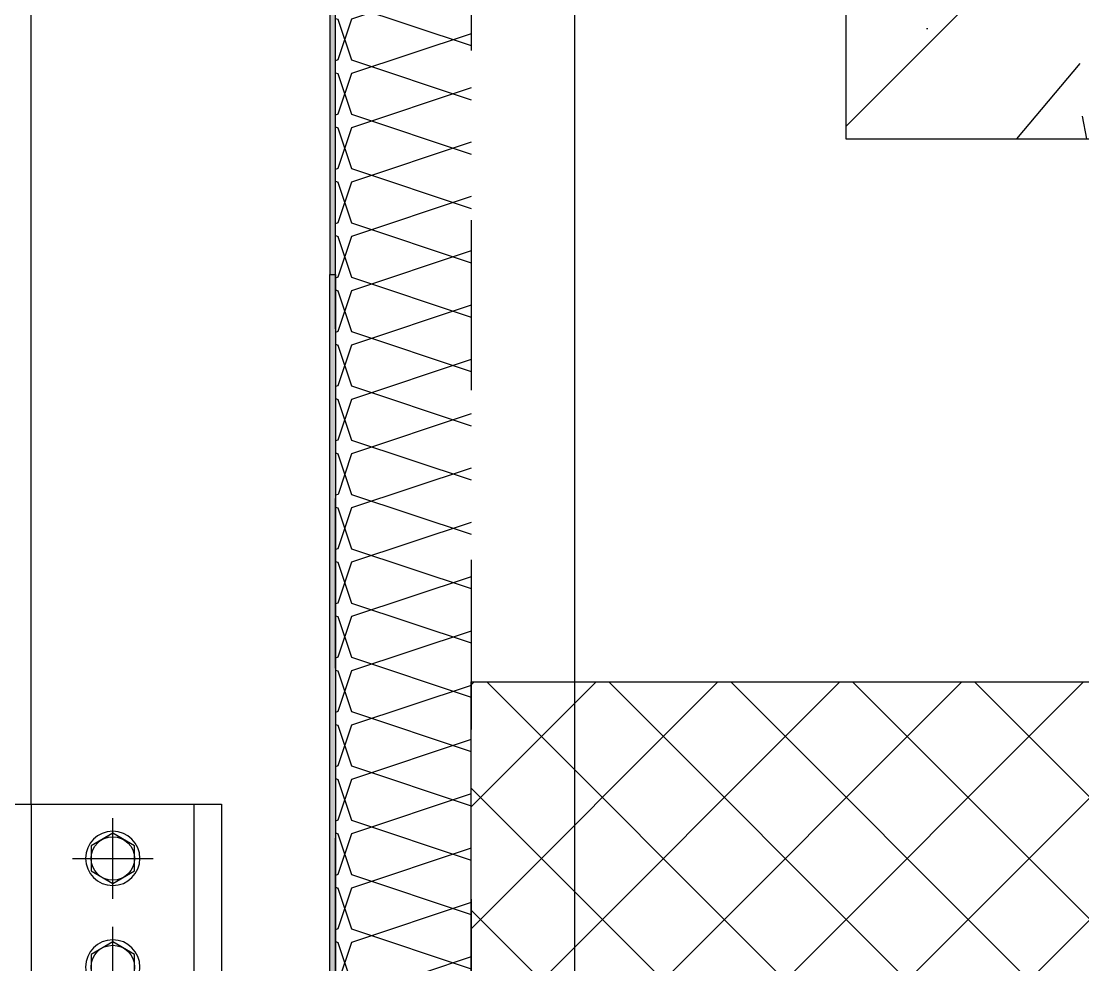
# Model space of a CAD drawing. Header units: millimetres. Extents: x 12351878 to 12381578, y 696206 to 738256.
# Drawn here: x 12375880.8 to 12376271.8, y 723879.3 to 724226.8 of the extents above; entities that cross this region are included whole.
import ezdxf

# ---------------------------------------------------------------- set-up
doc = ezdxf.new("R2010")
doc.units = ezdxf.units.MM
doc.header["$LTSCALE"] = 1000
for name, pattern in [('CENTER', [50.800000000000004, 31.75, -6.35, 6.35, -6.35]), ('CENTER2', [28.575000000000003, 19.05, -3.175, 3.175, -3.175]), ('HIDDEN', [0.125, 0.0625, -0.0625])]:
    doc.linetypes.add(name, pattern=pattern)
for name, color, linetype in [('A-WALL', 5, 'Continuous'), ('A-WALL-PATT', 8, 'Continuous'), ('ALUM', 1, 'Continuous'), ('ELASTOMER', 6, 'Continuous'), ('ELASTOMER-V', 241, 'Continuous'), ('EXTRUSION-V', 141, 'Continuous'), ('EXTRUSION2', 133, 'Continuous'), ('FASTENER', 191, 'Continuous'), ('GRID', 8, 'CENTER'), ('INSUL', 8, 'HIDDEN'), ('SILICONE', 8, 'Continuous'), ('SYMBOL', 7, 'Continuous'), ('铝板断面填充', 14, 'Continuous')]:
    doc.layers.add(name, color=color, linetype=linetype)

# ---------------------------------------------------------------- blocks, each defined once
blk = doc.blocks.new('*U133')
at = {"linetype": 'CENTER2', "ltscale": 0.5}
blk.add_line((0, 5.682552812322683), (0, -13.72271173098998), dxfattribs=at)
at = {"color": 0, "linetype": 'ByBlock'}
blk.add_lwpolyline([(-0.6749999999992724, 2.506874680595502), (-1.174999999999272, 3.599999999998545), (-2.999999999998181, 3.600000000002183, 0.4142135623730951), (-5.399999999999636, 1.200000000000728), (-5.399999999999636, 0), (5.399999999999636, 0), (5.400000000001455, 1.19999999999709, 0.4142135623730951), (3.000000000001819, 3.599999999998545), (1.174999999999272, 3.599999999998545), (0.6749999999992724, 2.506874680595502)], format="xyb", close=True, dxfattribs=at)
blk = doc.blocks.new('*U81')
at = {"layer": 'ELASTOMER-V', "linetype": 'ByBlock'}
h = blk.add_hatch(dxfattribs=at)
h.set_pattern_fill('HONEY', color=256, scale=10, angle=90.00000000002557, style=0)
h.set_pattern_definition([(90, (777.9763210752899, -18948.4054980909), (-1.082531754731385, 1.874999999999516), [1.25, -2.5]), (210.0000000000255, (777.9763210752899, -18948.4054980909), (-1.082531754729711, -1.875000000000482), [1.249999999999997, -2.499999999999994]), (150.0000000000255, (777.9763210752899, -18948.4054980909), (-2.165063509461096, -9.662e-13), [-2.5, 1.25])])
edge = h.paths.add_edge_path()
edge.add_arc((6.00000064651249, 11.73395076351153), 5.999999344334356, 0, 360)
at = {"layer": 'SILICONE'}
h = blk.add_hatch(dxfattribs=at)
h.set_pattern_fill('AR-SAND', color=256, angle=90.00000000002557, style=0)
h.set_pattern_definition([(127.5000000000256, (777.9763210752899, -18948.4054980909), (-1.92682376901313, -0.0629933581104684), [0, -1.52, 0, -1.7, 0, -1.625]), (97.50000000002554, (777.9763210752899, -18948.4054980909), (-2.82214606523053, 1.769776705266466), [0, -0.82, 0, -1.369999999999999, 0, -0.525]), (57.50000000002556, (777.9763210752899, -18949.63549809088), (-0.0056590535383553, 3.114141861751492), [0, -0.4999999999999977, 0, -1.79999999999999, 0, -2.34999999999998]), (47.50000000002557, (777.9763210752899, -18949.63549809088), (-0.8776755649355914, 3.006126604571902), [0, -0.25, 0, -1.179999999999999, 0, -1.35])])
edge = h.paths.add_edge_path()
edge.add_line((-1.223408617079258e-06, 11.73395025841455), (0, 0))
edge.add_arc((5.999999995414328, -13.71720165333131), 14.97202795693112, 66.37509497301721, 113.62490502698279, ccw=False)
edge.add_line((11.99999999082866, 0), (11.9999999908614, 11.73395126860851))
edge.add_arc((6.000000646510671, 11.73395076350608), 5.999999344350748, -179.99999517673064, 4.8233733878078056e-06, ccw=False)
at = {"layer": '铝板断面填充', "linetype": 'ByBlock'}
h = blk.add_hatch(color=256, dxfattribs=at)
h.dxf.hatch_style = 1
h.paths.add_polyline_path([(395.0000030367768, 1.999999999867278), (369.1821183349924, 1.999999999852726), (13.99999999082866, 2), (13.9999999908614, 22), (0.9999999908613972, 22), (0.9999999908613972, 19.99999999999272), (11.9999999908614, 19.99999999999272), (11.99999999082866, 0), (369.1821183349924, -1.472738861225766e-10), (395.0000030367768, -1.399979285083932e-10)])
at = {"layer": 'ALUM'}
blk.add_lwpolyline([(395.0000030367768, 1.999999999867278), (369.1821183349924, 1.999999999852726), (13.99999999082866, 2), (13.9999999908614, 22), (0.9999999908613972, 22), (0.9999999908613972, 19.99999999999272), (11.9999999908614, 19.99999999999272), (11.99999999082866, 0), (369.1821183349924, -1.472738861225766e-10), (395.0000030367768, -1.399979285083932e-10)], close=True, dxfattribs=at)
at = {"layer": 'ELASTOMER'}
blk.add_circle((6.00000064651249, 11.73395076351153), 5.999999344334356, dxfattribs=at)
at = {"layer": 'EXTRUSION2'}
blk.add_lwpolyline([(-9.138602763414383e-09, 42), (-9.138602763414383e-09, 22), (19.9999999908614, 22), (19.9999999908614, 25), (2.999999990861397, 25), (2.999999990861397, 42)], close=True, dxfattribs=at)
at = {"layer": 'SILICONE'}
blk.add_lwpolyline([(-1.223408617079258e-06, 11.73395025841455), (0, 0), (0, 0, -0.2091377174264752), (11.99999999082866, 0), (11.9999999908614, 11.73395126860851, -1.000000000000909), (1.302159944316372e-06, 11.73395025841455)], format="xyb", dxfattribs=at)
at = {"layer": 'FASTENER', "xscale": -0.8333333333333337, "yscale": 0.8333333333333337, "zscale": 0.8333333333333337}
for p, rotation in [((2.999999990861397, 33.5), 269.9999999999745), ((6.499999990861397, 19.99999999999272), 180)]:
    blk.add_blockref('*U133', p, dxfattribs=dict(at, rotation=rotation))
blk = doc.blocks.new('M10.3')
at = {"color": 0, "linetype": 'ByBlock'}
blk.add_lwpolyline([(-4.618802153517009, 8), (-9.237604307034019, 0), (-4.618802153517009, -8), (4.618802153517009, -8), (9.237604307034019, 0), (4.618802153517009, 8)], close=True, dxfattribs=at)
blk.add_circle((0, 0), 8, dxfattribs=at)
blk = doc.blocks.new('20221223-AZM01')
at = {"layer": 'EXTRUSION-V', "linetype": 'HIDDEN'}
blk.add_line((-70.0000000003347, -60, -1.350288216926428e-08), (-70.0000000003347, 60), dxfattribs=at)
at = {"layer": 'EXTRUSION2'}
blk.add_line((-9.999999999992724, 60, -1.061314579897581e-08), (-9.999999999992724, -60), dxfattribs=at)
blk.add_lwpolyline([(-190.0000000006912, -60), (0, -60), (0, 60), (-190.0000000006912, 60)], close=True, dxfattribs=at)
at = {"layer": 'FASTENER'}
for centre in [(-40.00000000034197, 0, -1.350288216926428e-08), (-40.00000000034197, -40, -1.350288216926428e-08)]:
    blk.add_circle(centre, 10, dxfattribs=at)
at = {"layer": 'GRID'}
for p, q in [((-40.00000000034197, 14.83446436481609, -1.350288216926428e-08), (-40.00000000034197, -14.83446436481609, -1.350288216926428e-08)), ((-40.00000000034197, -25.16553563518391, -1.350288216926428e-08), (-40.00000000034197, -54.83446436481609, -1.350288216926428e-08)), ((-54.83446436515806, -40, -3.672629852437898e-09), (-25.16553563552588, -40, -4.478774649852204e-09))]:
    blk.add_line(p, q, dxfattribs=at)
at = {"layer": 'FASTENER', "xscale": -1, "rotation": 270}
for p in [(-40.00000000034197, 0, -1.350288216926428e-08), (-40.00000000034197, -40, -1.350288216926428e-08)]:
    blk.add_blockref('M10.3', p, dxfattribs=at)
blk = doc.blocks.new('*U82')
at = {"layer": 'INSUL'}
h = blk.add_hatch(dxfattribs=at)
h.set_pattern_fill('保温棉50', color=256, scale=2.500000000000002, angle=90, pattern_type=2)
h.set_pattern_definition([(108.4349488229, (2.499999999988634, -7.500000000000092), (-49.99999999996781, 130.0000000001097), [15.81150000000001, -142.3023830085001]), (18.43494882299999, (-47.50000000001141, -22.50000000000011), (99.99999999997317, 40.00000000013294), [47.43500000000006, -110.6788830085001]), (71.565051177, (-2.500000000011371, -7.500000000000092), (3.514311404525926e-11, 19.99999999998655), [15.81150000000001, -142.3023830085]), (161.5650511771, (-2.500000000011371, 7.499999999999922), (-50.00000000005323, 10.00000000000965), [47.43500000000004, -110.6788830085001])])
h.paths.add_polyline_path([(-1.13686837721616e-11, -8.526512829121202e-14), (49.99999999998867, -8.526512829121202e-14), (49.99999999998867, 790.0000060826753), (-1.13686837721616e-11, 790.0000060826753)])
blk.add_lwpolyline([(-1.13686837721616e-11, -8.526512829121202e-14), (49.99999999998867, -8.526512829121202e-14), (49.99999999998867, 790.0000060826753), (-1.13686837721616e-11, 790.0000060826753)], close=True, dxfattribs=at)
blk = doc.blocks.new('gyqs05')
at = {"layer": 'A-WALL-PATT'}
h = blk.add_hatch(dxfattribs=at)
h.set_pattern_fill('钢筋混凝土', color=256, scale=50, style=0)
h.set_pattern_definition([(45, (-12372697.50000522, -705372.9283430666), (-88.38834764831843, 88.38834764831844), []), (49.99999999999999, (-12372697.50000522, -705372.9283430666), (358.6300913003767, -31.37606749129755), [37.5, -412.5]), (355, (-12372697.50000522, -705372.9283430666), (-69.3756668065, 376.0960668500059), [30, -330]), (100.4514, (-12372667.61416522, -705375.5430130666), (289.2546908570108, 344.7197710304768), [31.870095, -350.571056]), (46.18420000000002, (-12372697.50000522, -705272.9283430666), (533.6205243128222, -82.75950716450905), [56.24999999999996, -618.7499999999993]), (96.6356, (-12372653.03163272, -705279.8249965666), (467.3313527743517, 487.0589354502209), [47.805144, -525.8565]), (351.1842, (-12372697.50000522, -705272.9283430666), (467.3309725668136, 487.0593004626623), [45, -495]), (21, (-12372647.50000522, -705297.9283430666), (298.4535260592309, -201.3094453326694), [37.5, -412.5]), (326.0000000000001, (-12372647.50000522, -705297.9283430666), (121.6576659607909, 362.5750225234265), [30, -330]), (71.4514, (-12372622.62888872, -705314.7041460666), (420.111314290745, 161.2652483549762), [31.870095, -350.571056]), (37.50000000000001, (-12372697.50000522, -705372.9283430666), (6.079927658645334, 166.4469269156558), [0, -326, 0, -335, 0, -331.25]), (7.499999999999999, (-12372697.50000522, -705372.9283430666), (131.5347687210743, 197.2058559411801), [0, -191, 0, -318.5, 0, -126.25]), (327.5, (-12372809.00000522, -705372.9283430666), (266.9112180862045, -11.27743586718988), [0, -125, 0, -390, 0, -517.5]), (317.5, (-12372859.00000522, -705372.9283430666), (291.5930846711931, 50.05249116615887), [0, -162.5, 0, -259, 0, -367.5])])
h.paths.add_polyline_path([(3736.999956374988, 504.7448544184444), (5336.999957043678, 504.7448544184444), (5337.000006349757, 2560.571656933404), (6790.499994784594, 2560.571656933404), (6790.499994782731, 2710.571656933404), (5337.000006349757, 2710.571656933404), (5336.999945037067, 6204.744854418328), (3736.999944977462, 6202.32710401027), (3737.000002952293, 2560.57165614143), (3486.999994784594, 2560.571656933404), (3486.999994784594, 2310.571656933404), (3736.999997286126, 2310.571651269216)])
at = {"layer": 'INSUL', "linetype": 'ByBlock'}
h = blk.add_hatch(dxfattribs=at)
h.set_pattern_fill('ANSI37', color=256, scale=20)
h.set_pattern_definition([(45, (-12393068.00000522, -704772.9283430666), (-22.45064030267288, 22.45064030267288), []), (135, (-12393068.00000522, -704772.9283430666), (-22.45064030267288, -22.45064030267288), [])])
h.paths.add_polyline_path([(3349.00003737025, 2110.571657034801), (3736.99999493733, 2110.571657166816), (3736.99999493733, 1910.571657066466), (3349.00003737025, 1910.571656934451)])
at = {"layer": 'A-WALL', "elevation": 6.41753533369835e-08}
blk.add_lwpolyline([(3736.999908756465, 6211.220059310202), (3737.000002952293, 2560.57165614143), (3486.999994784594, 2560.571656933404), (3486.999994784594, 2310.571656933404), (3736.999997286126, 2310.571651269216), (3736.999944977462, 502.32710401027)], dxfattribs=at)
at = {"layer": 'EXTRUSION-V'}
blk.add_line((3386.999996300787, 2650.571649747086, 6.41753533369835e-08), (3386.999996561557, 1865.571656158427, 1.04402299164191e-07), dxfattribs=at)
at = {"layer": 'EXTRUSION-V', "elevation": 6.41753533369835e-08}
blk.add_lwpolyline([(3186.989289442077, 2065.571655981708), (3186.989289442077, 2705.571655981708), (3232.500002952293, 2705.571655981708)], dxfattribs=at)
at = {"layer": 'INSUL', "linetype": 'ByBlock', "elevation": -2.671660720812548e-08}
blk.add_lwpolyline([(3349.00003737025, 2110.571657034801), (3736.99999493733, 2110.571657166816), (3736.99999493733, 1910.571657066466), (3349.00003737025, 1910.571656934451)], close=True, dxfattribs=at)
at = {"color": 0, "linetype": 'ByBlock', "rotation": 270}
blk.add_blockref('*U81', (3297.000045383349, 2655.571662215982, 6.41753533369835e-08), dxfattribs=at)
at = {"color": 0, "linetype": 'ByBlock', "xscale": -1, "rotation": 270}
blk.add_blockref('*U81', (3297.000045383349, 1865.571656142478, 6.41753533369835e-08), dxfattribs=at)
at = {"linetype": 'ByBlock', "xscale": -1, "rotation": 180}
blk.add_blockref('20221223-AZM01', (3256.989289442077, 2005.571653459454, 8.284660282467714e-08), dxfattribs=at)
at = {"layer": 'INSUL', "xscale": -1, "rotation": 180}
blk.add_blockref('*U82', (3299.000045383349, 2655.571662225178, 6.41753533369835e-08), dxfattribs=at)

msp = doc.modelspace()

# ---------------------------------------------------------------- block references
at = {"layer": 'SYMBOL'}
msp.add_blockref('gyqs05', (12372697.50000522, 721872.9283430666), dxfattribs=at)

doc.saveas('drawing.dxf')
